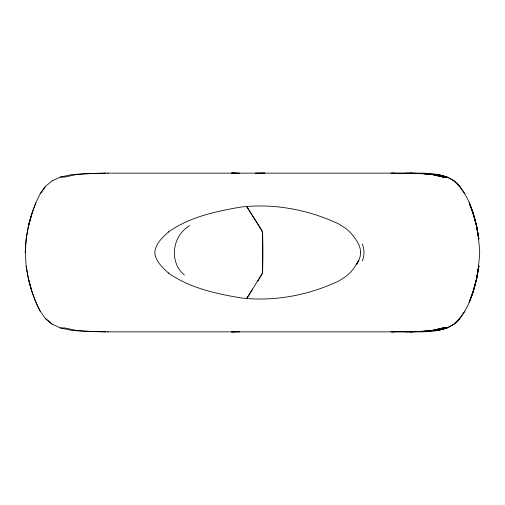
<?xml version="1.0" encoding="UTF-8"?>
<svg xmlns="http://www.w3.org/2000/svg" width="505" height="505" viewBox="0 0 505 505"><rect width="100%" height="100%" fill="white"/><g stroke="black" fill="none" stroke-linecap="round" stroke-linejoin="round"><path stroke-width="0.76" d="M91.487 331.469L75.731 330.295L64.754 327.947L60.43 327.947L51.939 324.033L45.387 318.491L40.23 311.257L35.874 302.249L31.859 291.41L28.482 279.208L26.159 266.078L25.275 252.5L26.165 238.922L28.482 225.792L31.847 213.59L35.874 202.751L40.23 193.743L45.387 186.509L51.971 180.967M107.824 331.861L421.921 331.861C432.981 331.495 444.779 330.668 454.083 324.033L454.153 324.033C473.412 306.087 478.027 277.605 479.725 252.5C478.09 227.389 473.381 198.913 454.153 180.967L454.083 180.967C444.772 174.339 432.981 173.505 421.921 173.139L107.824 173.139M25.25 252.5C25.635 235.425 29.404 218.539 35.88 202.751M478.841 266.078L476.543 279.208L478.854 266.078L476.543 279.208L473.116 291.41L476.493 279.208L478.828 266.078L476.524 279.208L473.179 291.41L469.189 302.249L473.204 291.41L469.151 302.249M262.436 272.896C262.998 259.381 262.998 245.619 262.436 232.104M362.312 260.959C364.572 255.568 364.572 249.432 362.312 244.041M262.316 273.565L257.796 281.216M246.478 298.707L252.582 289.131M246.629 298.739L262.196 273.54L262.669 270.869L262.669 234.131L262.196 231.46L260.706 228.519L246.478 206.292M410.653 331.861C422.811 330.844 435.36 331.659 447.045 327.947L438.188 330.295L446.603 327.947L437.216 330.295L445.909 327.947L436.049 330.295L445.088 327.947L434.856 330.295L444.248 327.947L433.789 330.295L443.516 327.947L433.012 330.295L421.277 331.469L409.284 331.861L422.218 331.469L433.012 330.295L442.992 327.947L447.266 327.947L454.121 324.033L459.954 318.491L464.916 311.257M40.23 193.743L45.412 186.509M454.121 324.033L459.941 318.491M189.773 225.71C172.243 235.45 168.657 262.019 184.413 275.029M51.939 180.967L60.43 177.053L64.754 177.053L75.731 174.705L91.487 173.531M234.37 331.507L233.487 331.722L235.16 331.722L232.18 331.823M404.934 173.493L405.881 173.278L392.297 173.278L394.089 173.177M60.392 177.053L71.281 174.705L85.263 173.531L108.291 173.139M235.229 331.507L231.505 331.823M405.49 173.278L407.207 173.177M90.887 173.531L105.697 173.139M405.887 173.177L408.911 173.139M390.927 173.177L394.323 173.139M231.315 331.861L239.705 331.823M476.493 225.792L478.828 238.922L476.524 225.792L473.116 213.59L476.543 225.792L478.854 238.922L476.543 225.792L473.179 213.59L469.189 202.751L473.204 213.59L469.189 202.751M232.805 173.139L239.705 173.177M231.315 173.139L237.666 173.177M390.927 331.823L394.323 331.861M405.887 331.823L408.911 331.861M108.291 331.861L85.263 331.469L71.281 330.295L60.392 327.947M90.887 331.469L105.697 331.861M232.18 173.177L235.16 173.278L233.487 173.278L234.37 173.493M410.653 173.139L421.277 173.531L433.012 174.705L443.516 177.053L433.789 174.705L444.248 177.053L434.856 174.705L445.088 177.053L436.049 174.705L445.909 177.053L437.216 174.705L446.603 177.053L438.188 174.705L447.045 177.053C434.919 173.259 421.896 174.092 409.284 173.139L422.218 173.531L433.012 174.705L442.992 177.053L447.266 177.053L454.121 180.967L459.954 186.509L464.916 193.743M231.505 173.177L235.229 173.493M394.089 331.823L392.297 331.722L405.881 331.722L404.934 331.507M405.49 331.722L407.207 331.823M45.412 318.491L51.971 324.033M454.121 180.967L459.941 186.509M246.629 206.255L262.316 231.435M40.23 311.257C32.812 297.211 28.387 281.765 26.165 266.078M28.488 279.208L31.878 291.41M360.652 252.5L360.172 256.401L358.815 260.34L356.663 264.349L358.859 260.264L353.841 268.307L350.527 272.353L345.641 276.658L338.786 281.014C308.568 295.311 274.272 301.763 240.973 297.944C215.862 293.639 189.596 288.02 168.455 273.035L168.569 273.123C162.452 267.599 155.458 261.255 154.789 252.5C155.458 243.745 162.452 237.4 168.569 231.877L168.455 231.965C189.596 216.973 215.862 211.368 240.973 207.056C274.272 203.237 308.568 209.689 338.786 223.986L345.641 228.342L350.527 232.647C354.75 237.666 360.551 244.767 360.652 252.5M31.878 213.59L28.488 225.792L31.878 213.59M264.809 173.139L255.322 173.253L264.809 173.139"/></g></svg>
